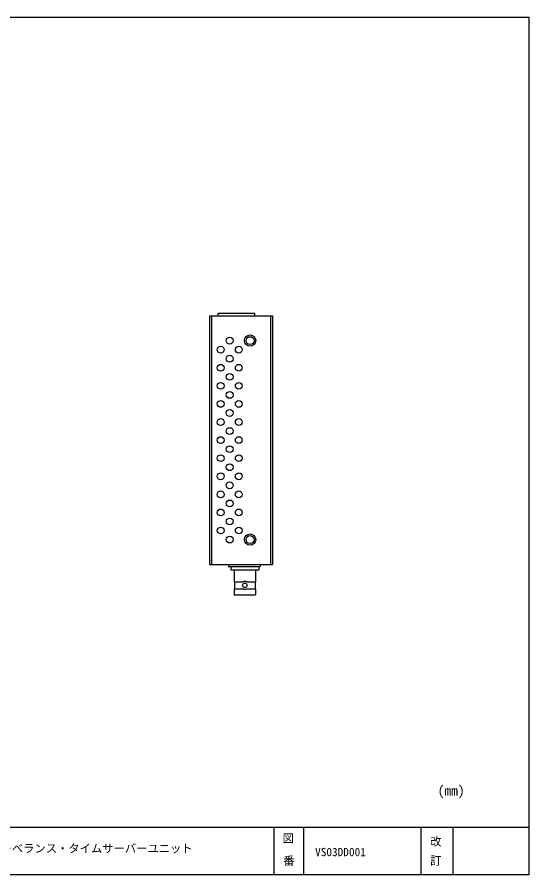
# Model space of a CAD drawing. Units: millimetres on the paper. Extents: x -142 to 142, y -98 to 91.
# Drawn here: x 28.6 to 141.8, y -98.3 to 91.4 of the extents above; entities that cross this region are included whole.
import ezdxf
from ezdxf.enums import TextEntityAlignment as Align

# ---------------------------------------------------------------- set-up
doc = ezdxf.new("R2010")
doc.units = ezdxf.units.MM
for name, color, linetype in [('0-0_0', 4, 'Continuous'), ('0-1_外形線', 4, 'Continuous'), ('0-5_枠', 4, 'Continuous'), ('0-9_細線_0.15', 4, 'Continuous')]:
    doc.layers.add(name, color=color, linetype=linetype)
doc.styles.add('ＭＳ ゴシック', font='')
doc.styles.get('ＭＳ ゴシック').set_extended_font_data('MS Gothic')

msp = doc.modelspace()

# ---------------------------------------------------------------- linework, layer by layer
at = {"layer": '0-0_0'}
for p, q in [((71.119, 25.366), (71.119, -29.634)), ((71.119, 25.366), (85.119, 25.366)), ((71.619, 25.366), (71.619, -29.634)), ((84.619, 25.366), (84.619, -29.634)), ((85.119, 25.366), (85.119, -29.634)), ((71.119, -29.634), (85.119, -29.634))]:
    msp.add_line(p, q, dxfattribs=at)
for centre, radius in [((80.119, 19.866), 1.25), ((75.619, 19.866), 0.75), ((80.119, 19.866), 0.875), ((73.619, 17.866), 0.75), ((77.619, 17.866), 0.75), ((75.619, 15.866), 0.75), ((73.619, 13.866), 0.75), ((77.619, 13.866), 0.75), ((75.619, 11.866), 0.75), ((73.619, 9.866), 0.75), ((77.619, 9.866), 0.75), ((75.619, 7.866), 0.75), ((73.619, 5.866), 0.75), ((77.619, 5.866), 0.75), ((75.619, 3.866), 0.75), ((73.619, 1.866), 0.75), ((77.619, 1.866), 0.75), ((75.619, -0.134), 0.75), ((73.619, -2.134), 0.75), ((77.619, -2.134), 0.75), ((75.619, -4.134), 0.75), ((73.619, -6.134), 0.75), ((77.619, -6.134), 0.75), ((75.619, -8.134), 0.75), ((73.619, -10.134), 0.75), ((77.619, -10.134), 0.75), ((75.619, -12.134), 0.75), ((73.619, -14.134), 0.75), ((77.619, -14.134), 0.75), ((75.619, -16.134), 0.75), ((73.619, -18.134), 0.75), ((77.619, -18.134), 0.75), ((75.619, -20.134), 0.75), ((73.619, -22.134), 0.75), ((77.619, -22.134), 0.75), ((75.619, -24.134), 0.75), ((80.119, -24.134), 1.25), ((80.119, -24.134), 0.875)]:
    msp.add_circle(centre, radius, dxfattribs=at)
at = {"layer": '0-1_外形線'}
for p, q in [((81.191, 25.866), (73.061, 25.866)), ((73.061, 25.366), (73.061, 25.866)), ((81.191, 25.366), (81.191, 25.866)), ((75.359, -29.634), (75.359, -30.107)), ((75.359, -30.107), (82.359, -30.107)), ((75.834, -30.107), (75.834, -30.857)), ((82.084, -30.107), (82.084, -30.857)), ((82.359, -29.634), (82.359, -30.107)), ((75.834, -30.857), (82.084, -30.857)), ((76.584, -30.857), (76.584, -33.502)), ((81.334, -30.857), (81.334, -33.502)), ((76.584, -33.502), (78.508, -33.502)), ((76.684, -33.502), (76.684, -35.002)), ((79.41, -33.502), (81.334, -33.502)), ((81.234, -33.502), (81.234, -35.002)), ((76.584, -35.002), (78.508, -35.002)), ((76.584, -35.002), (76.584, -36.357)), ((79.41, -35.002), (81.334, -35.002)), ((81.334, -35.002), (81.334, -36.357)), ((76.584, -36.357), (81.334, -36.357))]:
    msp.add_line(p, q, dxfattribs=at)
msp.add_circle((78.959, -34.252), 0.5, dxfattribs=at)
for start, end in [(58.99728, 121.00272), (238.99728, 301.00272)]:
    msp.add_arc((78.959, -34.252), 0.875, start, end, dxfattribs=at)
at = {"layer": '0-5_枠'}
for p, q in [((141.803, -87.795), (-141.803, -87.791)), ((85.386, -87.959), (85.386, -98.28)), ((91.969, -87.959), (91.969, -98.28)), ((117.874, -87.959), (117.874, -98.28)), ((124.987, -87.959), (124.987, -98.28))]:
    msp.add_line(p, q, dxfattribs=at)
msp.add_lwpolyline([(-141.803, 91.405), (141.803, 91.405), (141.803, -98.28), (-141.803, -98.28)], close=True, dxfattribs=at)

# ---------------------------------------------------------------- texts
at = {"layer": '0-0_0', "style": 'ＭＳ ゴシック'}
for s, p in [('図', (87.303, -91.684)), ('改', (119.971, -92.382)), ('番', (87.453, -96.643)), ('訂', (119.971, -96.612))]:
    msp.add_text(s, height=1.833, dxfattribs=at).set_placement(p, align=Align.BOTTOM_LEFT)
at = {"layer": '0-1_外形線', "style": 'ＭＳ ゴシック'}
msp.add_text('ビデオサーベランス・タイムサーバーユニット', height=1.833, dxfattribs=at).set_placement((14.913, -93.915), align=Align.BOTTOM_LEFT)
at = {"layer": '0-5_枠', "style": 'ＭＳ ゴシック'}
msp.add_text('(mm)', height=2.199, dxfattribs=at).set_placement((121.616, -81.414), align=Align.BOTTOM_LEFT)
at = {"layer": '0-9_細線_0.15', "style": 'ＭＳ ゴシック'}
msp.add_text('VS03DD001', height=1.833, dxfattribs=at).set_placement((94.511, -94.704), align=Align.BOTTOM_LEFT)

doc.saveas('drawing.dxf')
